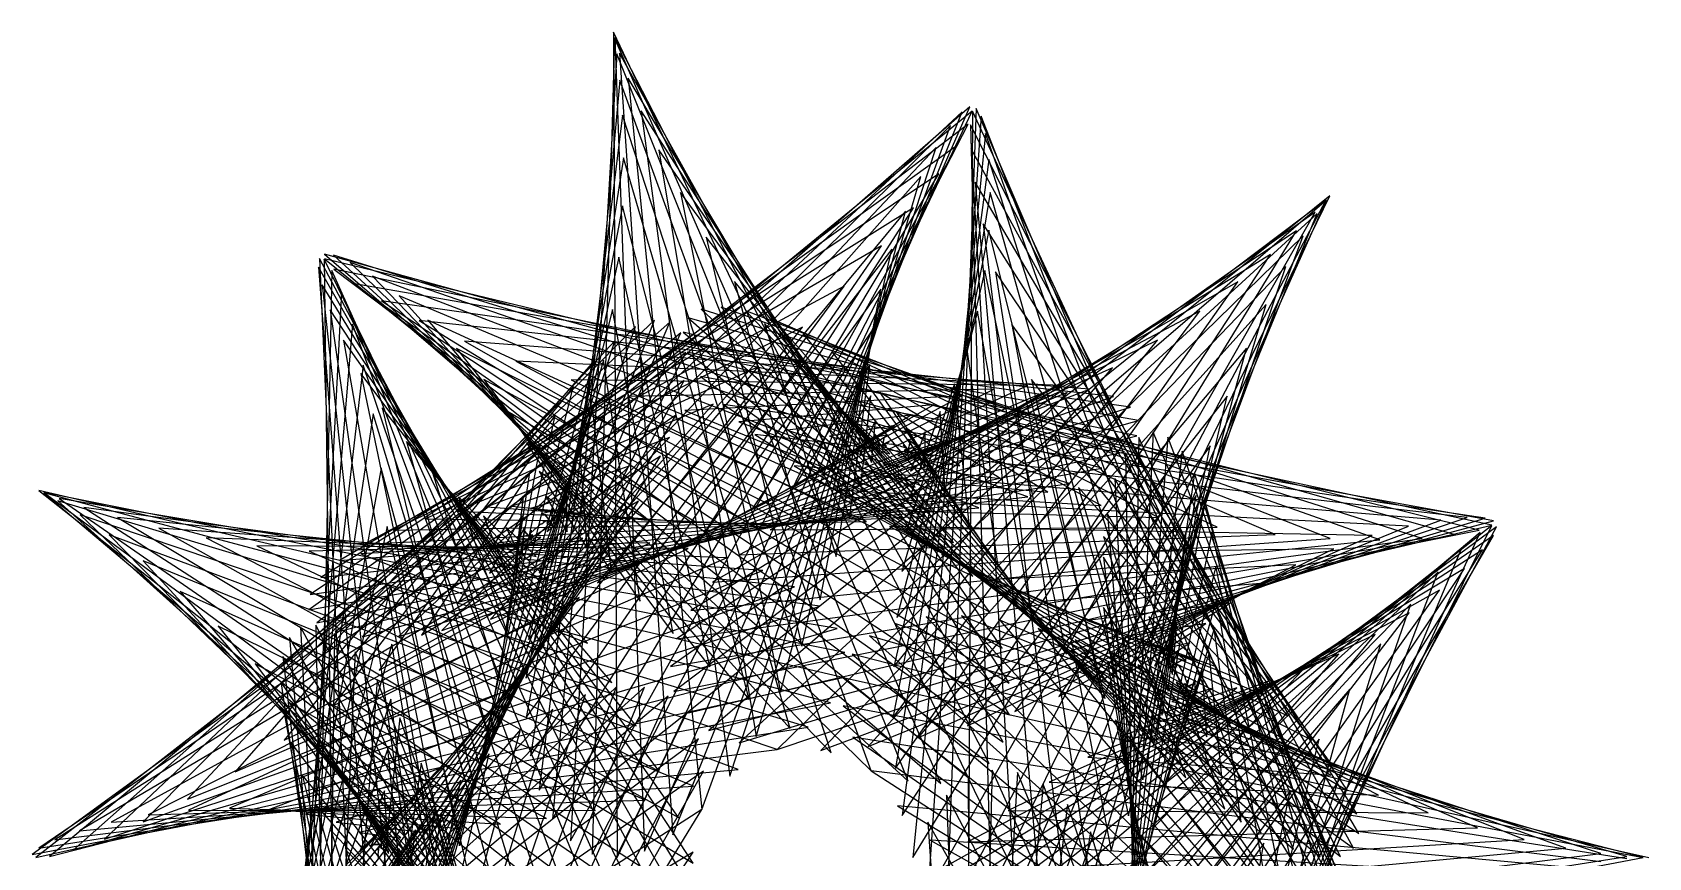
# Model space of a CAD drawing. Header units: metres. Extents: x -57 to 63, y 149 to 271.
# Drawn here: x -57.2 to 63, y 210 to 271.4 of the extents above; entities that cross this region are included whole.
import ezdxf

# ---------------------------------------------------------------- set-up
doc = ezdxf.new("R2010")
doc.units = ezdxf.units.M

msp = doc.modelspace()

# ---------------------------------------------------------------- linework, layer by layer
for points in [[(-13.9392, 271.0179), (-15.5981, 210.2702)], [(12.3772, 215.969), (-14.0188, 271.4205)], [(-14.0188, 271.4205), (-13.7413, 210.0076)], [(10.3415, 215.5197), (-13.9392, 271.0179)], [(13.9361, 217.0112), (-13.9159, 271.0232)], [(-13.9159, 271.0232), (-11.7123, 210.4861)], [(-13.75, 269.8198), (-17.215, 211.2439)], [(7.9018, 215.6872), (-13.75, 269.8198)], [(14.9705, 218.5901), (-13.5665, 269.8617)], [(-13.5665, 269.8617), (-9.5868, 211.6955)], [(-13.5277, 267.8708), (-18.5386, 212.8608)], [(5.15, 216.4602), (-13.5277, 267.8708)], [(15.4614, 220.621), (-12.9212, 268.0092)], [(-12.9212, 268.0092), (-7.443, 213.5859)], [(12.496, 265.8646), (-32.6845, 226.4322)], [(-11.7123, 210.4861), (12.496, 265.8646)], [(12.9803, 265.7541), (10.7633, 205.3561)], [(36.5774, 210.6236), (12.9803, 265.7541)], [(12.3666, 264.5772), (-36.068, 227.4756)], [(12.6654, 265.5504), (-34.7267, 226.7848)], [(11.9321, 265.5009), (-30.0066, 226.4639)], [(-13.3454, 265.2534), (-19.5335, 215.019)], [(-15.5981, 210.2702), (12.3666, 264.5772)], [(-13.7413, 210.0076), (12.6654, 265.5504)], [(2.1912, 217.7921), (-13.3454, 265.2534)], [(15.4215, 222.9972), (-11.9498, 265.5719)], [(-11.9498, 265.5719), (-5.3551, 216.0697)], [(-9.5868, 211.6955), (11.9321, 265.5009)], [(13.3305, 265.1818), (9.3731, 207.368)], [(12.6913, 265.5445), (12.3838, 204.0447)], [(38.5703, 210.0552), (12.6913, 265.5445)], [(34.1784, 211.814), (13.3305, 265.1818)], [(11.0663, 264.4758), (-26.7895, 226.9015)], [(-7.443, 213.5859), (11.0663, 264.4758)], [(13.6658, 263.8824), (8.2618, 210.0014)], [(40.0785, 210.0957), (12.5382, 264.538)], [(12.5382, 264.538), (14.1706, 203.4757)], [(31.4698, 213.6042), (13.6658, 263.8824)], [(11.5496, 262.9968), (-36.6789, 228.4389)], [(10.0028, 262.8409), (-23.1546, 227.7399)], [(-17.215, 211.2439), (11.5496, 262.9968)], [(14.8951, 225.5965), (-10.6446, 262.6828)], [(-10.6446, 262.6828), (-3.3879, 219.0261)], [(-5.4877, 262.2124)], [(-5.3551, 216.0697), (10.0028, 262.8409)], [(-2.7476, 262.4281)], [(2.7476, 262.4281)], [(5.4877, 262.2124)], [(41.0469, 210.6984), (12.5886, 262.7597)], [(12.5886, 262.7597), (16.0499, 203.6514)], [(-13.2677, 262.0841), (-20.1871, 217.5892)], [(-0.8639, 219.6022), (-13.2677, 262.0841)], [(-10.9154, 261.3527)], [(-8.2128, 261.8536)], [(13.9147, 261.9481), (7.4583, 213.1451)], [(8.2128, 261.8536)], [(10.9154, 261.3527)], [(28.5587, 215.9367), (13.9147, 261.9481)], [(10.1933, 260.8902), (-36.5679, 229.594)], [(8.8507, 260.6818), (-19.2413, 228.9457)], [(-18.5386, 212.8608), (10.1933, 260.8902)], [(-16.2234, 259.9305)], [(-13.588, 260.7111)], [(-3.3879, 219.0261), (8.8507, 260.6818)], [(41.4481, 211.7873), (12.8966, 260.2732)], [(12.8966, 260.2732), (17.9439, 204.5339)], [(13.588, 260.7111)], [(16.2234, 259.9305)], [(-18.8143, 259.013)], [(39.0148, 258.9421), (-9.514, 222.3635)], [(13.9573, 228.2889), (-9.0223, 259.4938)], [(-9.0223, 259.4938), (-1.5921, 222.3082)], [(39.2799, 259.2554), (-8.5616, 220.7481)], [(39.0334, 258.9272), (-6.9225, 219.4601)], [(14.0158, 259.5029), (6.9687, 216.6623)], [(10.7633, 205.3561), (39.0148, 258.9421)], [(12.3838, 204.0447), (39.2799, 259.2554)], [(25.5561, 218.721), (14.0158, 259.5029)], [(14.1706, 203.4757), (39.0334, 258.9272)], [(18.8143, 259.013)], [(8.3076, 258.3616), (-35.7819, 230.8521)], [(-21.3537, 257.9611)], [(-13.3457, 258.507), (-20.5103, 220.4219)], [(-19.5335, 215.019), (8.3076, 258.3616)], [(7.7168, 258.1132), (-15.1982, 230.4583)], [(-3.9059, 221.7801), (-13.3457, 258.507)], [(38.196, 258.0472), (-9.7609, 224.2348)], [(38.3432, 257.9299), (-4.6517, 218.5524)], [(-1.5921, 222.3082), (7.7168, 258.1132)], [(9.3731, 207.368), (38.196, 258.0472)], [(16.0499, 203.6514), (38.3432, 257.9299)], [(21.3537, 257.9611)], [(-23.8345, 256.7778)], [(36.8108, 256.6582), (-9.322, 226.2777)], [(12.7101, 230.9451), (-7.1239, 256.1672)], [(-7.1239, 256.1672), (0, 225.75)], [(37.2972, 256.2703), (-1.837, 218.0549)], [(13.923, 256.6967), (6.7747, 220.3985)], [(8.2618, 210.0014), (36.8108, 256.6582)], [(41.2858, 213.2619), (13.4985, 257.1768)], [(13.4985, 257.1768), (19.7768, 206.0467)], [(22.5696, 221.8381), (13.923, 256.6967)], [(17.9439, 204.5339), (37.2972, 256.2703)], [(23.8345, 256.7778)], [(5.9342, 255.5317), (-34.4041, 232.1228)], [(-26.25, 255.4663)], [(-20.1871, 217.5892), (5.9342, 255.5317)], [(6.6986, 255.2738), (-11.1748, 232.1922)], [(0, 225.75), (6.6986, 255.2738)], [(26.25, 255.4663)], [(-7.3029, 203.5619), (-35.9528, 253.9332)], [(-35.9528, 253.9332), (-31.5808, 196.8049)], [(-7.6825, 201.146), (-35.8856, 254.6008)], [(-35.8856, 254.6008), (-33.2257, 194.6916)], [(-8.5735, 199.2613), (-35.5343, 254.5374)], [(-35.5343, 254.5374), (-34.7746, 193.3147)], [(24.005, 240.1899), (-35.5136, 254.5539)], [(-35.5136, 254.5539), (12.3772, 215.969)], [(22.318, 238.9862), (-35.4972, 254.9105)], [(-35.4972, 254.9105), (10.3415, 215.5197)], [(19.8916, 237.8528), (-34.8314, 254.8275)], [(-34.8314, 254.8275), (7.9018, 215.6872)], [(24.9138, 241.3943), (-34.8221, 253.8067)], [(-34.8221, 253.8067), (13.9361, 217.0112)], [(16.8032, 236.8513), (-33.6065, 254.2795)], [(-33.6065, 254.2795), (5.15, 216.4602)], [(-28.5935, 254.0302)], [(-13.6127, 254.6861), (-20.5391, 223.3562)], [(-6.8337, 224.1903), (-13.6127, 254.6861)], [(34.8781, 254.8837), (-8.255, 228.4012)], [(35.9973, 253.9912), (1.4066, 217.9711)], [(7.4583, 213.1451), (34.8781, 254.8837)], [(19.7768, 206.0467), (35.9973, 253.9912)], [(28.5935, 254.0302)], [(-34.9597, 253.6969), (-36.151, 192.6968)], [(-7.4442, 206.4166), (-35.6912, 252.617)], [(-35.6912, 252.617), (-29.9171, 199.5931)], [(-9.9365, 197.9734), (-34.9597, 253.6969)], [(25.0462, 242.5272), (-33.4003, 252.7373)], [(-33.4003, 252.7373), (14.9705, 218.5901)], [(3.1458, 252.5299), (-32.5501, 233.3198)], [(13.1645, 236.0295), (-31.939, 253.268)], [(-31.939, 253.268), (2.1912, 217.7921)], [(-20.5103, 220.4219), (3.1458, 252.5299)], [(32.4487, 252.847), (-6.653, 230.5147)], [(11.2776, 233.4434), (-5.0135, 252.8662)], [(-5.0135, 252.8662), (1.3762, 229.1763)], [(13.6083, 253.6967), (6.8337, 224.1903)], [(6.9687, 216.6623), (32.4487, 252.847)], [(19.697, 225.1459), (13.6083, 253.6967)], [(40.5957, 215.0045), (14.409, 253.5974)], [(14.409, 253.5974), (21.4808, 208.0788)], [(-34.2335, 252.0728), (-37.285, 192.8197)], [(-11.7059, 197.3163), (-34.2335, 252.0728)], [(24.4451, 243.5198), (-31.2643, 251.4278)], [(-31.2643, 251.4278), (15.4614, 220.621)], [(-30.8587, 252.4734)], [(9.1156, 235.418), (-29.9642, 251.8226)], [(-29.9642, 251.8226), (-0.8639, 219.6022)], [(5.8789, 252.3184), (-7.3132, 234.0413)], [(1.3762, 229.1763), (5.8789, 252.3184)], [(30.8587, 252.4734)], [(-8.0843, 209.5976), (-35.0761, 250.7663)], [(-35.0761, 250.7663), (-28.3063, 202.9576)], [(-33.0393, 250.8002)], [(-14.0819, 250.7963), (-20.3325, 226.2287)], [(-9.5602, 226.6801), (-14.0819, 250.7963)], [(48.6357, 234.0131), (-8.4529, 250.1732)], [(-8.4529, 250.1732), (36.5774, 210.6236)], [(46.143, 233.7601), (-7.4806, 250.8066)], [(-7.4806, 250.8066), (34.1784, 211.814)], [(42.9903, 233.6579), (-6.0068, 250.9765)], [(-6.0068, 250.9765), (31.4698, 213.6042)], [(29.6034, 250.6778), (-4.6398, 232.5336)], [(39.298, 233.749), (-4.1543, 250.6915)], [(-4.1543, 250.6915), (28.5587, 215.9367)], [(34.5523, 251.1695), (4.9446, 218.2765)], [(6.7747, 220.3985), (29.6034, 250.6778)], [(13.0645, 250.6783), (7.0803, 227.8744)], [(17.0201, 228.4874), (13.0645, 250.6783)], [(21.4808, 208.0788), (34.5523, 251.1695)], [(33.0393, 250.8002)], [(-9.0116, 249.0524), (-55.9606, 210.088)], [(-9.8147, 249.8623), (-54.2381, 210.5328)], [(-10.9656, 250.0112), (-51.8825, 211.3864)], [(-12.3671, 249.5248), (-48.9977, 212.6622)], [(-33.4321, 249.699), (-38.1189, 193.6267)], [(-35.1294, 249.0151)], [(-34.7746, 193.3147), (-9.0116, 249.0524)], [(-13.7952, 197.2896), (-33.4321, 249.699)], [(-33.2257, 194.6916), (-9.8147, 249.8623)], [(-31.5808, 196.8049), (-10.9656, 250.0112)], [(0.0428, 249.4865), (-30.3617, 234.3678)], [(-29.9171, 199.5931), (-12.3671, 249.5248)], [(23.191, 244.3123), (-28.4682, 249.9678)], [(-28.4682, 249.9678), (15.4215, 222.9972)], [(4.8166, 235.0265), (-27.8281, 250.0004)], [(-27.8281, 250.0004), (-3.9059, 221.7801)], [(-20.5391, 223.3562), (0.0428, 249.4865)], [(50.3806, 234.3597), (-8.825, 249.095)], [(-8.825, 249.095), (38.5703, 210.0552)], [(5.3206, 249.4101), (-3.74, 235.8849)], [(9.7992, 235.6772), (-2.7747, 249.7463)], [(-2.7747, 249.7463), (2.5458, 232.4117)], [(35.2126, 234.0574), (-2.0625, 249.9883)], [(-2.0625, 249.9883), (25.5561, 218.721)], [(30.8985, 234.5859), (0.1213, 248.9308)], [(0.1213, 248.9308), (22.5696, 221.8381)], [(2.5458, 232.4117), (5.3206, 249.4101)], [(39.4447, 216.8875), (15.6187, 249.683)], [(15.6187, 249.683), (23.0011, 210.4907)], [(35.1294, 249.0151)], [(-13.9125, 248.4643), (-45.7106, 214.3464)], [(-9.1693, 212.9789), (-34.1063, 248.5193)], [(-34.1063, 248.5193), (-26.8091, 206.769)], [(-28.3063, 202.9576), (-13.9125, 248.4643)], [(0.4394, 234.843), (-25.6788, 247.8838)], [(-25.6788, 247.8838), (-6.8337, 224.1903)], [(21.3983, 244.8593), (-25.102, 248.4479)], [(-25.102, 248.4479), (14.8951, 225.5965)], [(26.4496, 248.5042), (-2.3637, 234.3856)], [(6.8337, 224.1903), (26.4496, 248.5042)], [(12.3057, 247.8158), (7.4304, 231.2968)], [(33.0705, 247.9128), (8.6303, 218.9188)], [(14.6007, 231.6988), (12.3057, 247.8158)], [(23.0011, 210.4907), (33.0705, 247.9128)], [(-8.6365, 247.591), (-56.976, 210.0132)], [(-15.4921, 246.9231), (-42.1636, 216.3969)], [(-32.631, 246.6481), (-38.6125, 195.0257)], [(-37.1231, 247.1231)], [(-36.151, 192.6968), (-8.6365, 247.591)], [(-16.103, 197.8573), (-32.631, 246.6481)], [(-3.2516, 246.5251), (-27.9998, 235.2066)], [(-26.8091, 206.769), (-15.4921, 246.9231)], [(19.2085, 245.1334), (-21.2873, 246.9532)], [(-21.2873, 246.9532), (13.9573, 228.2889)], [(-20.3325, 226.2287), (-3.2516, 246.5251)], [(-14.7453, 247.014), (-19.9697, 228.8826)], [(-12.0177, 229.0877), (-14.7453, 247.014)], [(51.3278, 234.7329), (-8.5289, 247.6156)], [(-8.5289, 247.6156), (40.0785, 210.0957)], [(5.0636, 246.7108), (-0.5599, 237.5944)], [(8.4219, 237.5601), (-0.5063, 246.9466)], [(-0.5063, 246.9466), (3.5382, 235.2905)], [(26.5291, 235.3152), (2.2498, 247.6072)], [(2.2498, 247.6072), (19.697, 225.1459)], [(3.5382, 235.2905), (5.0636, 246.7108)], [(37.1231, 247.1231)], [(-8.7472, 245.5215), (-57.2446, 210.2484)], [(-37.285, 192.8197), (-8.7472, 245.5215)], [(-10.6156, 216.4293), (-32.8051, 246.0313)], [(-32.8051, 246.0313), (-25.4709, 210.8731)], [(-3.8421, 234.8335), (-23.658, 245.5768)], [(-23.658, 245.5768), (-9.5602, 226.6801)], [(16.7822, 245.1281), (-17.1711, 245.5575)], [(-17.1711, 245.5575), (12.7101, 230.9451)], [(51.4678, 235.0613), (-7.5312, 245.7991)], [(-7.5312, 245.7991), (41.0469, 210.6984)], [(23.1159, 246.4458), (0.011, 236.015)], [(22.2772, 236.2046), (4.1846, 246.1255)], [(4.1846, 246.1255), (17.0201, 228.4874)], [(7.0803, 227.8744), (23.1159, 246.4458)], [(37.9277, 218.7812), (17.094, 245.5947)], [(17.094, 245.5947), (24.3002, 213.1219)], [(-39.0151, 245.1294)], [(-17.0007, 245.0228), (-38.506, 218.7448)], [(-26.7895, 226.9015), (23.191, 244.3123)], [(-25.4709, 210.8731), (-17.0007, 245.0228)], [(-23.1546, 227.7399), (21.3983, 244.8593)], [(-19.2413, 228.9457), (19.2085, 245.1334)], [(-15.1982, 230.4583), (16.7822, 245.1281)], [(14.2902, 244.859), (-12.918, 244.3188)], [(-12.918, 244.3188), (11.2776, 233.4434)], [(-11.1748, 232.1922), (14.2902, 244.859)], [(11.904, 244.3636), (-8.7013, 243.2753)], [(-7.3132, 234.0413), (11.904, 244.3636)], [(7.2919, 239.0309), (1.6839, 244.5826)], [(1.6839, 244.5826), (4.401, 237.6657)], [(5.1236, 244.3723), (2.1496, 239.0408)], [(19.7452, 244.6062), (2.3121, 237.386)], [(4.401, 237.6657), (5.1236, 244.3723)], [(18.3055, 237.1942), (5.8038, 244.6077)], [(5.8038, 244.6077), (14.6007, 231.6988)], [(7.4304, 231.2968), (19.7452, 244.6062)], [(11.3661, 245.2723), (7.7854, 234.3211)], [(12.4772, 234.6188), (11.3661, 245.2723)], [(31.6532, 244.3545), (12.3138, 219.82)], [(24.3002, 213.1219), (31.6532, 244.3545)], [(39.0151, 245.1294)], [(-9.374, 242.9178), (-56.7646, 210.7172)], [(-40.8002, 243.0393)], [(-31.8982, 243.0281), (-38.7469, 196.8951)], [(-38.1189, 193.6267), (-9.374, 242.9178)], [(-18.3441, 242.9067), (-34.8858, 221.2977)], [(-18.5199, 198.9489), (-31.8982, 243.0281)], [(-12.3138, 219.82), (-31.2199, 243.4649)], [(-31.2199, 243.4649), (-24.3179, 215.0997)], [(-30.0066, 226.4639), (24.4451, 243.5198)], [(-6.598, 243.7553), (-25.635, 235.7955)], [(-24.3179, 215.0997), (-18.3441, 242.9067)], [(-7.8614, 234.9442), (-21.8931, 243.1988)], [(-21.8931, 243.1988), (-12.0177, 229.0877)], [(-19.9697, 228.8826), (-6.598, 243.7553)], [(-15.5744, 243.5074), (-19.5458, 231.1767)], [(-14.1609, 231.2508), (-15.5744, 243.5074)], [(-8.7013, 243.2753), (9.7992, 235.6772)], [(50.8319, 235.2754), (-5.8369, 243.7252)], [(-5.8369, 243.7252), (41.4481, 211.7873)], [(9.7866, 243.6986), (-4.6935, 242.4436)], [(-3.74, 235.8849), (9.7866, 243.6986)], [(8.0833, 242.9373), (-1.0572, 241.8184)], [(-0.5599, 237.5944), (8.0833, 242.9373)], [(16.4867, 243.068), (4.37, 238.4849)], [(14.758, 238.2087), (7.0082, 243.1827)], [(7.0082, 243.1827), (12.4772, 234.6188)], [(7.7854, 234.3211), (16.4867, 243.068)], [(10.2973, 243.1914), (8.0385, 236.8355)], [(10.6636, 237.0975), (10.2973, 243.1914)], [(40.8002, 243.0393)], [(-32.6845, 226.4322), (25.0462, 242.5272)], [(-4.6935, 242.4436), (8.4219, 237.5601)], [(-1.0572, 241.8184), (7.2919, 239.0309)], [(6.9139, 242.164), (2.0645, 241.3736)], [(2.1496, 239.0408), (6.9139, 242.164)], [(6.5461, 240.0557), (3.6858, 242.7403)], [(3.6858, 242.7403), (5.1962, 239.4167)], [(5.4919, 242.5273), (4.3414, 240.1028)], [(5.1962, 239.4167), (5.4919, 242.5273)], [(13.4877, 241.8885), (6.0262, 239.3198)], [(11.7524, 239.1624), (7.7262, 241.9786)], [(7.7262, 241.9786), (10.6636, 237.0975)], [(8.0385, 236.8355), (13.4877, 241.8885)], [(-42.4734, 240.8587)], [(-34.7267, 226.7848), (24.9138, 241.3943)], [(-19.4445, 240.7323), (-31.4408, 223.9438)], [(-14.1346, 223.0322), (-29.4204, 240.9814)], [(-29.4204, 240.9814), (-23.356, 219.2718)], [(-9.848, 241.2671), (-23.4387, 236.1152)], [(-23.356, 219.2718), (-19.4445, 240.7323)], [(-11.4683, 235.1046), (-20.4904, 240.8783)], [(-20.4904, 240.8783), (-14.1609, 231.2508)], [(-19.5458, 231.1767), (-9.848, 241.2671)], [(49.4906, 235.3131), (-3.4888, 241.4828)], [(-3.4888, 241.4828), (41.2858, 213.2619)], [(2.0645, 241.3736), (6.5461, 240.0557)], [(4.3414, 240.1028), (6.367, 241.4686)], [(6.367, 241.4686), (4.5554, 241.0647)], [(4.5554, 241.0647), (6.3034, 240.6285)], [(6.3034, 240.6285), (5.3937, 241.4725)], [(5.3937, 241.4725), (5.9952, 240.456)], [(5.9952, 240.456), (6.1373, 241.2822)], [(6.1373, 241.2822), (6.0003, 240.6745)], [(6.0003, 240.6745), (6.4951, 240.94)], [(6.4951, 240.94), (6.3328, 240.8333)], [(6.3328, 240.8333), (6.6579, 240.7706)], [(6.6579, 240.7706), (6.7143, 240.7964)], [(6.7143, 240.7964), (6.8732, 240.7338)], [(6.8732, 240.7338), (7.0094, 240.7102)], [(7.0094, 240.7102), (7.1423, 240.6724)], [(7.1423, 240.6724), (7.3127, 240.6598)], [(10.8848, 241.0972), (7.1429, 239.9194)], [(7.3127, 240.6598), (7.3524, 240.6121)], [(7.3524, 240.6121), (7.6724, 240.5276)], [(7.6724, 240.5276), (7.5725, 240.6941)], [(7.5725, 240.6941), (7.9031, 240.2402)], [(8.7958, 240.696), (7.6101, 240.3302)], [(8.0433, 240.8472), (7.8128, 240.0411)], [(7.8128, 240.0411), (8.7958, 240.696)], [(7.9031, 240.2402), (8.0433, 240.8472)], [(9.3742, 239.9648), (7.9172, 241.1147)], [(7.9172, 241.1147), (9.1496, 239.0053)], [(9.165, 241.689), (8.0818, 238.7581)], [(8.0818, 238.7581), (10.8848, 241.0972)], [(9.1496, 239.0053), (9.165, 241.689)], [(30.3882, 240.6463), (15.8507, 220.8802)], [(36.1637, 220.5617), (18.7773, 241.4971)], [(18.7773, 241.4971), (25.3603, 215.7996)], [(27.2398, 241.291), (22.7282, 184.4093)], [(26.1384, 241.6563), (23.2932, 181.7915)], [(25.0634, 241.275), (24.0914, 179.879)], [(50.457, 185.7989), (25.0634, 241.275)], [(25.3603, 215.7996), (30.3882, 240.6463)], [(49.098, 186.947), (26.1384, 241.6563)], [(47.3461, 188.7381), (27.2398, 241.291)], [(42.4734, 240.8587)], [(-10.5165, 239.8788), (-55.5724, 211.3332)], [(-38.6125, 195.0257), (-10.5165, 239.8788)], [(-36.068, 227.4756), (24.005, 240.1899)], [(-16.522, 240.4272), (-19.1659, 232.9921)], [(-15.9689, 233.0164), (-16.522, 240.4272)], [(6.0262, 239.3198), (14.758, 238.2087)], [(7.1429, 239.9194), (11.7524, 239.1624)], [(7.6101, 240.3302), (9.3742, 239.9648)], [(28.2916, 240.2448), (22.439, 187.6431)], [(51.3393, 185.291), (24.0914, 240.121)], [(24.0914, 240.121), (25.0634, 178.725)], [(45.3005, 191.1392), (28.2916, 240.2448)], [(-44.0302, 238.5935)], [(-31.2898, 238.9764), (-38.5268, 199.091)], [(-36.6789, 228.4389), (22.318, 238.9862)], [(-20.9362, 200.4623), (-31.2898, 238.9764)], [(-20.2448, 238.6623), (-28.2918, 226.5587)], [(-15.9349, 225.9638), (-27.4947, 238.7316)], [(-27.4947, 238.7316), (-22.5695, 223.2149)], [(-22.5695, 223.2149), (-20.2448, 238.6623)], [(-12.853, 239.1261), (-21.5737, 236.1683)], [(-14.5371, 235.2321), (-19.5298, 238.7453)], [(-19.5298, 238.7453), (-15.9689, 233.0164)], [(-19.1659, 232.9921), (-12.853, 239.1261)], [(47.5493, 235.1253), (-0.567, 239.1637)], [(-0.567, 239.1637), (40.5957, 215.0045)], [(4.37, 238.4849), (18.3055, 237.1942)], [(29.2237, 238.6187), (22.4475, 191.3734)], [(51.6834, 185.3863), (23.2932, 238.2085)], [(23.2932, 238.2085), (26.1384, 178.3437)], [(43.0696, 194.0829), (29.2237, 238.6187)], [(44.0302, 238.5935)], [(3.0503, 223.3985), (-56.761, 237.3347)], [(-56.761, 237.3347), (-8.5735, 199.2613)], [(2.1324, 221.5268), (-56.3966, 237.146)], [(-56.3966, 237.146), (-9.9365, 197.9734)], [(3.2075, 225.2671), (-56.3863, 237.1674)], [(-56.3863, 237.1674), (-7.6825, 201.146)], [(-36.5679, 229.594), (19.8916, 237.8528)], [(-15.4725, 237.3708), (-20.1847, 235.979)], [(-16.9726, 235.238), (-19.0611, 236.9232)], [(-19.0611, 236.9232), (-17.4451, 234.2489)], [(-17.5263, 237.8988), (-18.9385, 234.239)], [(-18.9385, 234.239), (-15.4725, 237.3708)], [(-17.4451, 234.2489), (-17.5263, 237.8988)], [(2.3121, 237.386), (22.2772, 236.2046)], [(29.3449, 236.9507), (19.1094, 221.9831)], [(34.2886, 222.1184), (20.5905, 237.5497)], [(20.5905, 237.5497), (26.1849, 218.3481)], [(26.1849, 218.3481), (29.3449, 236.9507)], [(0.4803, 219.7238), (-55.342, 236.5468)], [(-55.342, 236.5468), (-11.7059, 197.3163)], [(2.618, 227.0602), (-55.2603, 236.7164)], [(-55.2603, 236.7164), (-7.3029, 203.5619)], [(-12.1428, 236.5216), (-53.7419, 212.0063)], [(1.3362, 228.7103), (-53.4096, 236.0659)], [(-53.4096, 236.0659), (-7.4442, 206.4166)], [(-45.4663, 236.25)], [(-38.7469, 196.8951), (-12.1428, 236.5216)], [(-35.7819, 230.8521), (16.8032, 236.8513)], [(-34.4041, 232.1228), (13.1645, 236.0295)], [(-25.635, 235.7955), (-3.8421, 234.8335)], [(-17.5669, 228.5346), (-25.5446, 236.8477)], [(-25.5446, 236.8477), (-21.9232, 226.7671)], [(-20.7116, 236.8558), (-25.5358, 229.0119)], [(-23.4387, 236.1152), (-7.8614, 234.9442)], [(-21.9232, 226.7671), (-20.7116, 236.8558)], [(-21.5737, 236.1683), (-11.4683, 235.1046)], [(-20.1847, 235.979), (-14.5371, 235.2321)], [(-17.5827, 236.0118), (-19.3902, 235.5897)], [(-18.515, 236.0155), (-18.9683, 234.8604)], [(-18.9683, 234.8604), (-17.5827, 236.0118)], [(-18.6159, 234.8387), (-18.515, 236.0155)], [(0.011, 236.015), (26.5291, 235.3152)], [(45.143, 234.6799), (2.8156, 236.8559)], [(2.8156, 236.8559), (39.4447, 216.8875)], [(29.9782, 236.5448), (22.7523, 195.457)], [(40.7635, 197.4693), (29.9782, 236.5448)], [(45.4663, 236.25)], [(-1.8398, 218.0543), (-53.6795, 235.5055)], [(-53.6795, 235.5055), (-13.7952, 197.2896)], [(-0.5465, 230.1606), (-50.8984, 235.3058)], [(-50.8984, 235.3058), (-8.0843, 209.5976)], [(-2.9069, 231.3697), (-47.8259, 234.5249)], [(-47.8259, 234.5249), (-9.1693, 212.9789)], [(-30.8451, 234.6529), (-37.9817, 201.4553)], [(-32.5501, 233.3198), (9.1156, 235.418)], [(-23.2482, 202.2693), (-30.8451, 234.6529)], [(-30.3617, 234.3678), (4.8166, 235.0265)], [(-27.9998, 235.2066), (0.4394, 234.843)], [(-18.8859, 230.6901), (-23.6788, 235.4366)], [(-23.6788, 235.4366), (-21.3647, 229.7873)], [(-20.8361, 235.4594), (-23.2416, 231.1752)], [(-19.7591, 232.4036), (-22.0067, 234.5742)], [(-22.0067, 234.5742), (-20.8285, 232.163)], [(-20.6334, 234.5982), (-21.4471, 232.93)], [(-21.3647, 229.7873), (-20.8361, 235.4594)], [(-20.8285, 232.163), (-20.6334, 234.5982)], [(-19.8913, 234.4507), (-19.7433, 234.5359)], [(-19.7433, 234.5359), (-19.6399, 234.6277)], [(-19.6399, 234.6277), (-19.5274, 234.708)], [(-19.5274, 234.708), (-19.4114, 234.8333)], [(-19.4114, 234.8333), (-19.3494, 234.8347)], [(-19.3902, 235.5897), (-16.9726, 235.238)], [(-19.3494, 234.8347), (-19.0838, 235.0322)], [(-19.0838, 235.0322), (-19.2762, 235.0578)], [(-19.2762, 235.0578), (-18.7152, 235.0333)], [(-18.7152, 235.0333), (-19.1024, 235.5214)], [(-19.1024, 235.5214), (-18.6159, 234.8387)], [(-8.5616, 220.7481), (51.3278, 234.7329)], [(-6.9225, 219.4601), (51.4678, 235.0613)], [(-4.6517, 218.5524), (50.8319, 235.2754)], [(-2.3637, 234.3856), (30.8985, 234.5859)], [(-1.837, 218.0549), (49.4906, 235.3131)], [(1.4066, 217.9711), (47.5493, 235.1253)], [(51.3393, 234.709), (3.0651, 196.6049)], [(51.6834, 234.6137), (3.0801, 198.6895)], [(4.9446, 218.2765), (45.143, 234.6799)], [(42.4278, 233.9649), (6.519, 234.638)], [(6.519, 234.638), (37.9277, 218.7812)], [(51.4543, 186.0169), (22.7282, 235.5907)], [(22.7282, 235.5907), (27.2398, 178.709)], [(23.2932, 181.7915), (51.6834, 234.6137)], [(24.0914, 179.879), (51.3393, 234.709)], [(-4.7259, 216.5714), (-51.5195, 234.0161)], [(-51.5195, 234.0161), (-16.103, 197.8573)], [(-46.7778, 233.8345)], [(-5.5966, 232.3152), (-44.3211, 233.805)], [(-44.3211, 233.805), (-10.6156, 216.4293)], [(-11.2974, 233.4339), (-36.64, 232.8069)], [(-34.8858, 221.2977), (-11.2974, 233.4339)], [(-13.9655, 233.6708), (-32.8049, 232.612)], [(-31.4408, 223.9438), (-13.9655, 233.6708)], [(-16.2964, 233.768), (-29.2017, 232.64)], [(-28.2918, 226.5587), (-16.2964, 233.768)], [(-18.1508, 233.8015), (-25.9878, 232.8784)], [(-25.5358, 229.0119), (-18.1508, 233.8015)], [(-19.4171, 233.8573), (-23.2994, 233.2949)], [(-23.2994, 233.2949), (-19.7591, 232.4036)], [(-23.2416, 231.1752), (-19.4171, 233.8573)], [(-21.4471, 232.93), (-20.0162, 234.0247)], [(-20.0162, 234.0247), (-21.2433, 233.8398)], [(-21.2433, 233.8398), (-20.0735, 233.6763)], [(-20.0735, 233.6763), (-20.6309, 234.3025)], [(-20.6309, 234.3025), (-20.2412, 233.8164)], [(-20.2412, 233.8164), (-20.1402, 234.3688)], [(-20.158, 234.1755), (-19.9063, 234.3905)], [(-20.1402, 234.3688), (-20.158, 234.1755)], [(-19.9063, 234.3905), (-19.8913, 234.4507)], [(-9.7609, 224.2348), (48.6357, 234.0131)], [(-9.514, 222.3635), (50.3806, 234.3597)], [(-9.322, 226.2777), (46.143, 233.7601)], [(-8.255, 228.4012), (42.9903, 233.6579)], [(-6.653, 230.5147), (39.298, 233.749)], [(-4.6398, 232.5336), (35.2126, 234.0574)], [(50.457, 234.2011), (3.7343, 194.8531)], [(51.4543, 233.9831), (3.7863, 201.0308)], [(8.6303, 218.9188), (42.4278, 233.9649)], [(28.5703, 233.4316), (21.979, 223.0021)], [(32.4485, 223.3593), (22.4391, 233.8978)], [(22.4391, 233.8978), (26.7983, 220.5989)], [(22.7282, 184.4093), (51.4543, 233.9831)], [(30.5129, 234.1781), (23.3273, 199.7353)], [(25.0634, 178.725), (50.457, 234.2011)], [(26.7983, 220.5989), (28.5703, 233.4316)], [(38.4869, 201.1717), (30.5129, 234.1781)], [(46.7778, 233.8345)], [(-14.1891, 232.9747), (-51.3806, 212.649)], [(-8.0459, 215.3115), (-48.9933, 232.1008)], [(-48.9933, 232.1008), (-18.5199, 198.9489)], [(-42.1636, 216.3969), (-5.5966, 232.3152)], [(-8.4509, 232.9962), (-40.5366, 233.215)], [(-40.5366, 233.215), (-12.3138, 219.82)], [(-38.5268, 199.091), (-14.1891, 232.9747)], [(-38.506, 218.7448), (-8.4509, 232.9962)], [(-36.64, 232.8069), (-14.1346, 223.0322)], [(-32.8049, 232.612), (-15.9349, 225.9638)], [(-29.2017, 232.64), (-17.5669, 228.5346)], [(-25.9878, 232.8784), (-18.8859, 230.6901)], [(49.098, 233.053), (5.0435, 193.4934)], [(50.6475, 232.9108), (5.1522, 203.5416)], [(39.573, 232.9905), (10.3831, 232.5734)], [(10.3831, 232.5734), (36.1637, 220.5617)], [(12.3138, 219.82), (39.573, 232.9905)], [(22.439, 187.6431), (50.6475, 232.9108)], [(50.6475, 187.0892), (22.439, 232.3569)], [(22.439, 232.3569), (28.2916, 179.7552)], [(26.1384, 178.3437), (49.098, 233.053)], [(-47.9611, 231.3537)], [(-45.7106, 214.3464), (-2.9069, 231.3697)], [(47.3461, 231.2619), (6.9143, 192.5628)], [(49.2903, 231.5102), (7.1091, 206.1298)], [(36.7513, 231.7888), (14.2365, 230.7072)], [(15.8507, 220.8802), (36.7513, 231.7888)], [(22.4475, 191.3734), (49.2903, 231.5102)], [(30.8052, 231.6887), (24.1224, 204.0436)], [(27.2398, 178.709), (47.3461, 231.2619)], [(36.3329, 205.0425), (30.8052, 231.6887)], [(47.9611, 231.3537)], [(-48.9977, 212.6622), (-0.5465, 230.1606)], [(-11.6453, 214.291), (-46.2453, 229.8095)], [(-46.2453, 229.8095), (-20.9362, 200.4623)], [(-30.5838, 230.2308), (-37.1649, 203.825)], [(-25.3652, 204.2218), (-30.5838, 230.2308)], [(47.4417, 229.9065), (9.5537, 208.7055)], [(14.2365, 230.7072), (34.2886, 222.1184)], [(34.1294, 230.412), (17.9058, 229.0631)], [(19.1094, 221.9831), (34.1294, 230.412)], [(22.7523, 195.457), (47.4417, 229.9065)], [(30.7913, 224.2164), (24.2175, 230.665)], [(24.2175, 230.665), (27.2437, 222.3994)], [(28.0877, 230.2453), (24.3739, 223.8084)], [(27.2437, 222.3994), (28.0877, 230.2453)], [(-51.8825, 211.3864), (1.3362, 228.7103)], [(-49.013, 228.8143)], [(-16.5635, 229.3695), (-48.6241, 213.1829)], [(-37.9817, 201.4553), (-16.5635, 229.3695)], [(45.3005, 228.8608), (9.2398, 192.073)], [(17.9058, 229.0631), (32.4485, 223.3593)], [(31.8588, 228.9299), (21.2251, 227.6425)], [(21.979, 223.0021), (31.8588, 228.9299)], [(49.2903, 188.4898), (22.4475, 228.6266)], [(22.4475, 228.6266), (29.2237, 181.3813)], [(30.8531, 229.2522), (25.0659, 208.2198)], [(28.2916, 179.7552), (45.3005, 228.8608)], [(34.3772, 208.9213), (30.8531, 229.2522)], [(49.013, 228.8143)], [(-8.6365, 172.409), (-36.151, 227.3032)], [(-36.151, 227.3032), (-34.9597, 166.3031)], [(59.43, 210.311), (6.9143, 227.4372)], [(6.9143, 227.4372), (47.3461, 188.7381)], [(56.8377, 210.7157), (9.2398, 227.927)], [(9.2398, 227.927), (45.3005, 191.1392)], [(53.7306, 211.3453), (11.891, 227.9922)], [(11.891, 227.9922), (43.0696, 194.0829)], [(45.1898, 228.2295), (12.3538, 211.1867)], [(50.2606, 212.2173), (14.7246, 227.677)], [(14.7246, 227.677), (40.7635, 197.4693)], [(21.2251, 227.6425), (30.7913, 224.2164)], [(23.3273, 199.7353), (45.1898, 228.2295)], [(30.0678, 227.4249), (24.0453, 226.426)], [(24.3739, 223.8084), (30.0678, 227.4249)], [(29.4576, 224.6484), (25.816, 227.947)], [(25.816, 227.947), (27.5799, 223.6215)], [(27.8955, 227.5316), (26.2387, 224.2784)], [(27.5799, 223.6215), (27.8955, 227.5316)], [(-54.2381, 210.5328), (2.618, 227.0602)], [(-49.9305, 226.2234)], [(-15.3551, 213.5047), (-43.4244, 227.2185)], [(-43.4244, 227.2185), (-23.2482, 202.2693)], [(-9.374, 177.0822), (-38.1189, 226.3733)], [(-38.1189, 226.3733), (-33.4321, 170.301)], [(-8.7472, 174.4785), (-37.285, 227.1803)], [(-37.285, 227.1803), (-34.2335, 167.9272)], [(-34.7746, 226.6853), (-35.5343, 165.4626)], [(-9.0116, 170.9476), (-34.7746, 226.6853)], [(61.3797, 210.0941), (5.0435, 226.5066)], [(5.0435, 226.5066), (49.098, 186.947)], [(42.6481, 226.6051), (15.3551, 213.5047)], [(46.5949, 213.3278), (17.5917, 227.0522)], [(17.5917, 227.0522), (38.4869, 201.1717)], [(42.907, 214.6508), (20.3462, 226.2115)], [(20.3462, 226.2115), (36.3329, 205.0425)], [(24.0453, 226.426), (29.4576, 224.6484)], [(24.1224, 204.0436), (42.6481, 226.6051)], [(30.676, 227.0399), (26.0682, 212.1137)], [(32.6746, 212.6435), (30.676, 227.0399)], [(49.9305, 226.2234)], [(-55.9606, 210.088), (3.2075, 225.2671)], [(-19.1491, 225.8329), (-45.6293, 213.5437)], [(-10.5165, 180.1212), (-38.6125, 224.9743)], [(-38.6125, 224.9743), (-32.631, 173.3519)], [(-37.1649, 203.825), (-19.1491, 225.8329)], [(-30.5048, 225.8876), (-36.1509, 206.041)], [(-33.2257, 225.3084), (-35.8856, 165.3992)], [(-9.8147, 170.1377), (-33.2257, 225.3084)], [(-27.2139, 206.1602), (-30.5048, 225.8876)], [(62.5898, 210.0119), (3.7343, 225.1469)], [(3.7343, 225.1469), (50.457, 185.7989)], [(43.0696, 225.9171), (11.891, 192.0078)], [(39.9492, 225.1483), (18.3893, 215.6089)], [(39.3672, 216.1392), (22.8529, 225.2672)], [(22.8529, 225.2672), (34.3772, 208.9213)], [(25.0659, 208.2198), (39.9492, 225.1483)], [(26.2387, 224.2784), (28.855, 225.9867)], [(28.855, 225.9867), (26.2421, 225.3745)], [(26.2421, 225.3745), (28.5729, 224.6424)], [(30.3128, 225.2098), (27.0271, 215.5945)], [(28.5729, 224.6424), (27.1276, 225.807)], [(27.1276, 225.807), (27.8764, 224.1684)], [(27.9691, 225.4058), (27.5494, 224.3017)], [(27.8764, 224.1684), (27.9691, 225.4058)], [(29.2237, 181.3813), (43.0696, 225.9171)], [(31.2559, 216.0496), (30.3128, 225.2098)], [(-19.0017, 212.9254), (-40.6758, 224.4264)], [(-40.6758, 224.4264), (-25.3652, 204.2218)], [(37.2381, 223.9567), (21.2833, 217.469)], [(47.4417, 190.0935), (22.7523, 224.543)], [(22.7523, 224.543), (29.9782, 183.4552)], [(36.1329, 217.7278), (24.9951, 224.3435)], [(24.9951, 224.3435), (32.6746, 212.6435)], [(26.0682, 212.1137), (37.2381, 223.9567)], [(27.5494, 224.3017), (28.284, 224.7058)], [(28.284, 224.7058), (27.7234, 224.434)], [(27.7234, 224.434), (28.2395, 224.2127)], [(29.8191, 223.8977), (27.8343, 218.5579)], [(28.2395, 224.2127), (28.0549, 224.2731)], [(28.0549, 224.2731), (28.2086, 223.9799)], [(28.2086, 223.9799), (28.2639, 223.9518)], [(28.2639, 223.9518), (28.314, 223.7885)], [(28.314, 223.7885), (28.3805, 223.6673)], [(28.3805, 223.6673), (28.4338, 223.5398)], [(30.1276, 218.994), (29.8191, 223.8977)], [(-56.976, 210.0132), (3.0503, 223.3985)], [(-11.7059, 222.6837), (-55.342, 183.4532)], [(-13.7952, 222.7104), (-53.6795, 184.4945)], [(-50.7111, 223.588)], [(-21.8112, 222.4796), (-42.5656, 213.6852)], [(-12.1428, 183.4784), (-38.7469, 223.1049)], [(-38.7469, 223.1049), (-31.8982, 176.9719)], [(-36.1509, 206.041), (-21.8112, 222.4796)], [(-31.5808, 223.1951), (-35.9528, 166.0668)], [(-34.2335, 167.9272), (-11.7059, 222.6837)], [(-33.4321, 170.301), (-13.7952, 222.7104)], [(-10.9656, 169.9888), (-31.5808, 223.1951)], [(63, 210), (3.0651, 223.3951)], [(3.0651, 223.3951), (51.3393, 185.291)], [(40.7635, 222.5307), (14.7246, 192.323)], [(34.6636, 223.1056), (23.8691, 219.0771)], [(32.3704, 222.6437), (25.9927, 220.4469)], [(33.3408, 219.3371), (26.6805, 223.5691)], [(26.6805, 223.5691), (31.2559, 216.0496)], [(27.0271, 215.5945), (34.6636, 223.1056)], [(30.4897, 222.5922), (27.5229, 221.6118)], [(27.8343, 218.5579), (32.3704, 222.6437)], [(31.0993, 220.8788), (27.8455, 223.0699)], [(27.8455, 223.0699), (30.1276, 218.994)], [(29.1322, 222.9444), (28.3583, 222.622)], [(28.3583, 222.622), (29.4832, 222.2618)], [(29.2628, 223.2098), (28.382, 220.9311)], [(28.382, 220.9311), (30.4897, 222.5922)], [(28.4338, 223.5398), (28.5302, 223.3988)], [(29.4832, 222.2618), (28.4579, 222.9608)], [(28.4579, 222.9608), (29.2721, 221.3537)], [(28.5302, 223.3988), (28.5176, 223.3381)], [(28.5176, 223.3381), (28.6511, 223.0351)], [(28.7189, 223.2171), (28.5702, 222.6755)], [(28.5702, 222.6755), (29.1322, 222.9444)], [(28.6511, 223.0351), (28.7189, 223.2171)], [(29.2721, 221.3537), (29.2628, 223.2098)], [(29.9782, 183.4552), (40.7635, 222.5307)], [(50.7111, 223.588)], [(-57.2446, 210.2484), (2.1324, 221.5268)], [(-9.9365, 222.0266), (-56.3966, 182.854)], [(-16.103, 222.1427), (-51.5195, 185.9839)], [(-22.4163, 212.5051), (-38.1323, 221.5495)], [(-38.1323, 221.5495), (-27.2139, 206.1602)], [(-30.5858, 221.7952), (-35.0315, 207.9574)], [(-34.9597, 166.3031), (-9.9365, 222.0266)], [(-32.631, 173.3519), (-16.103, 222.1427)], [(-28.7432, 207.922), (-30.5858, 221.7952)], [(62.5898, 209.9881), (3.0801, 221.3105)], [(3.0801, 221.3105), (51.6834, 185.3863)], [(27.5229, 221.6118), (31.0993, 220.8788)], [(-8.5735, 220.7387), (-56.761, 182.6653)], [(-51.3527, 220.9154)], [(-18.5199, 221.0511), (-48.9933, 187.8992)], [(-14.1891, 187.0253), (-38.5268, 220.909)], [(-38.5268, 220.909), (-31.2898, 181.0236)], [(-29.9171, 220.4069), (-35.6912, 167.383)], [(-35.5343, 165.4626), (-8.5735, 220.7387)], [(-31.8982, 176.9719), (-18.5199, 221.0511)], [(-12.3671, 170.4752), (-29.9171, 220.4069)], [(45.1898, 191.7705), (23.3273, 220.2647)], [(23.3273, 220.2647), (30.5129, 185.8219)], [(25.9927, 220.4469), (33.3408, 219.3371)], [(51.3527, 220.9154)], [(-56.7646, 210.7172), (0.4803, 219.7238)], [(-7.6825, 218.854), (-56.3863, 182.8326)], [(-20.9362, 219.5377), (-46.2453, 190.1905)], [(-24.4037, 219.4062), (-39.606, 213.5824)], [(-35.8856, 165.3992), (-7.6825, 218.854)], [(-35.0315, 207.9574), (-24.4037, 219.4062)], [(-31.2898, 181.0236), (-20.9362, 219.5377)], [(61.3797, 209.9059), (3.7863, 218.9692)], [(3.7863, 218.9692), (51.4543, 186.0169)], [(23.8691, 219.0771), (36.1329, 217.7278)], [(-55.5724, 211.3332), (-1.8398, 218.0543)], [(-51.8536, 218.2128)], [(-23.2482, 217.7307), (-43.4244, 192.7815)], [(-16.5635, 190.6305), (-37.9817, 218.5447)], [(-37.9817, 218.5447), (-30.8451, 185.3471)], [(-25.4438, 212.1782), (-35.9076, 218.715)], [(-35.9076, 218.715), (-28.7432, 207.922)], [(-30.7854, 218.1109), (-33.9102, 209.4487)], [(-30.8451, 185.3471), (-23.2482, 217.7307)], [(-29.9257, 209.3509), (-30.7854, 218.1109)], [(38.4869, 218.8283), (17.5917, 192.9478)], [(30.5129, 185.8219), (38.4869, 218.8283)], [(51.8536, 218.2128)], [(-53.7419, 212.0063), (-4.7259, 216.5714)], [(-26.778, 216.6862), (-36.9172, 213.2323)], [(-28.3063, 217.0424), (-35.0761, 169.2337)], [(-33.9102, 209.4487), (-26.778, 216.6862)], [(-13.9125, 171.5357), (-28.3063, 217.0424)], [(59.43, 209.689), (5.1522, 216.4584)], [(5.1522, 216.4584), (50.6475, 187.0892)], [(14.1706, 216.5243), (12.5382, 155.462)], [(39.0334, 161.0728), (14.1706, 216.5243)], [(21.2833, 217.469), (39.3672, 216.1392)], [(-7.3029, 216.4381), (-55.2603, 183.2836)], [(-52.2124, 215.4877)], [(-51.3806, 212.649), (-8.0459, 215.3115)], [(-25.3652, 215.7782), (-40.6758, 195.5736)], [(-19.1491, 194.1671), (-37.1649, 216.175)], [(-37.1649, 216.175), (-30.5838, 189.7692)], [(-35.9528, 166.0668), (-7.3029, 216.4381)], [(-27.9514, 211.8655), (-34.0902, 216.0536)], [(-34.0902, 216.0536), (-29.9257, 209.3509)], [(-30.5838, 189.7692), (-25.3652, 215.7782)], [(39.2799, 160.7446), (12.3838, 215.9553)], [(12.3838, 215.9553), (12.6913, 154.4555)], [(16.0499, 216.3486), (12.5886, 157.2403)], [(17.9439, 215.4661), (12.8966, 159.7268)], [(38.3432, 162.0701), (16.0499, 216.3486)], [(37.2972, 163.7297), (17.9439, 215.4661)], [(18.3893, 215.6089), (42.907, 214.6508)], [(42.6481, 193.3949), (24.1224, 215.9564)], [(24.1224, 215.9564), (30.8052, 188.3113)], [(52.2124, 215.4877)], [(-48.6241, 213.1829), (-11.6453, 214.291)], [(-28.791, 214.3664), (-34.6506, 212.6534)], [(-31.0464, 214.9685), (-32.8961, 210.4166)], [(-32.8961, 210.4166), (-28.791, 214.3664)], [(-30.7587, 210.3061), (-31.0464, 214.9685)], [(39.0148, 161.0579), (10.7633, 214.6439)], [(10.7633, 214.6439), (12.9803, 154.2459)], [(36.3329, 214.9575), (20.3462, 193.7885)], [(30.8052, 188.3113), (36.3329, 214.9575)], [(-7.4442, 213.5834), (-53.4096, 183.9341)], [(-45.6293, 213.5437), (-15.3551, 213.5047)], [(-42.5656, 213.6852), (-19.0017, 212.9254)], [(-39.606, 213.5824), (-22.4163, 212.5051)], [(-27.2139, 213.8398), (-38.1323, 198.4505)], [(-36.9172, 213.2323), (-25.4438, 212.1782)], [(-21.8112, 197.5204), (-36.1509, 213.959)], [(-36.1509, 213.959), (-30.5048, 194.1124)], [(-35.6912, 167.383), (-7.4442, 213.5834)], [(-26.8091, 213.231), (-34.1063, 171.4807)], [(-29.8354, 211.4799), (-32.7396, 213.6921)], [(-32.7396, 213.6921), (-30.7587, 210.3061)], [(-30.5048, 194.1124), (-27.2139, 213.8398)], [(-15.4921, 173.0769), (-26.8091, 213.231)], [(56.8377, 209.2843), (7.1091, 213.8702)], [(7.1091, 213.8702), (49.2903, 188.4898)], [(19.7768, 213.9533), (13.4985, 162.8232)], [(15.3551, 213.5047), (46.5949, 213.3278)], [(35.9973, 166.0088), (19.7768, 213.9533)], [(-52.4281, 212.7476)], [(-28.7432, 212.078), (-35.9076, 201.285)], [(-24.4037, 200.5938), (-35.0315, 212.0426)], [(-35.0315, 212.0426), (-30.5858, 198.2048)], [(-34.6506, 212.6534), (-27.9514, 211.8655)], [(-30.3141, 212.4659), (-32.9339, 211.8838)], [(-32.9339, 211.8838), (-29.8354, 211.4799)], [(-31.2995, 212.4714), (-32.0964, 210.7951)], [(-32.0964, 210.7951), (-30.3141, 212.4659)], [(-31.0265, 210.9322), (-31.8836, 211.7448)], [(-31.8836, 211.7448), (-31.2632, 210.6702)], [(-31.2632, 210.6702), (-31.2995, 212.4714)], [(-30.5858, 198.2048), (-28.7432, 212.078)], [(38.196, 161.9528), (9.3731, 212.632)], [(9.3731, 212.632), (13.3305, 154.8182)], [(12.3538, 211.1867), (50.2606, 212.2173)], [(21.4808, 211.9212), (14.409, 166.4026)], [(34.5523, 168.8305), (21.4808, 211.9212)], [(39.9492, 194.8517), (25.0659, 211.7802)], [(25.0659, 211.7802), (30.8531, 190.7478)], [(52.4281, 212.7476)], [(-29.9257, 210.6491), (-34.0902, 203.9464)], [(-26.778, 203.3138), (-33.9102, 210.5513)], [(-33.9102, 210.5513), (-30.7854, 201.8891)], [(-31.2406, 210.9759), (-31.8636, 210.9775)], [(-31.8636, 210.9775), (-31.0265, 210.9322)], [(-31.6095, 210.5525), (-31.2406, 210.9759)], [(-31.4695, 210.687), (-31.6095, 210.5525)], [(-31.4807, 210.3562), (-31.4695, 210.687)], [(-30.7854, 201.8891), (-29.9257, 210.6491)], [(7.1091, 206.1298), (56.8377, 210.7157)], [(9.5537, 208.7055), (53.7306, 211.3453)], [(53.7306, 208.6547), (9.5537, 211.2945)], [(9.5537, 211.2945), (47.4417, 190.0935)], [(34.3772, 211.0787), (22.8529, 194.7328)], [(30.8531, 190.7478), (34.3772, 211.0787)], [(-8.0843, 210.4024), (-50.8984, 184.6942)], [(-35.0761, 169.2337), (-8.0843, 210.4024)], [(-31.5183, 210.3069), (-31.4807, 210.3562)], [(-31.4927, 210.138), (-31.5183, 210.3069)], [(-31.5, 210), (-31.4927, 210.138)], [(-31.4927, 209.862), (-31.5, 210)], [(3.0801, 198.6895), (62.5898, 210.0119)], [(3.7863, 201.0308), (61.3797, 210.0941)], [(5.1522, 203.5416), (59.43, 210.311)], [(52.5, 210)]]:
    msp.add_lwpolyline(points)

doc.saveas('drawing.dxf')
